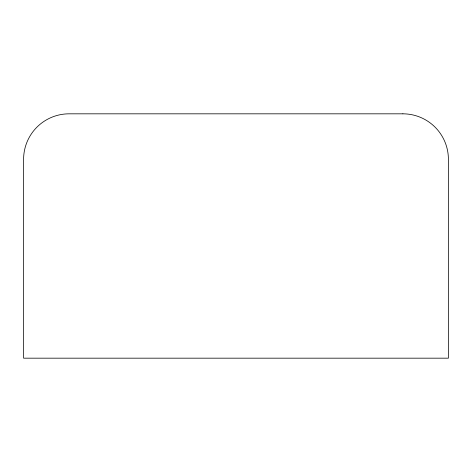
<?xml version="1.0" encoding="UTF-8"?>
<svg xmlns="http://www.w3.org/2000/svg" width="472" height="472" viewBox="0 0 472 472"><rect width="100%" height="100%" fill="white"/><g stroke="black" fill="none" stroke-linecap="round" stroke-linejoin="round"><path stroke-width="0.71" d="M402.887 113.823L69.113 113.823A45.513 45.513 0 0 0 23.6 159.335L23.6 358.177L448.4 358.177L448.4 159.335A45.513 45.513 0 0 0 402.887 113.823"/></g></svg>
